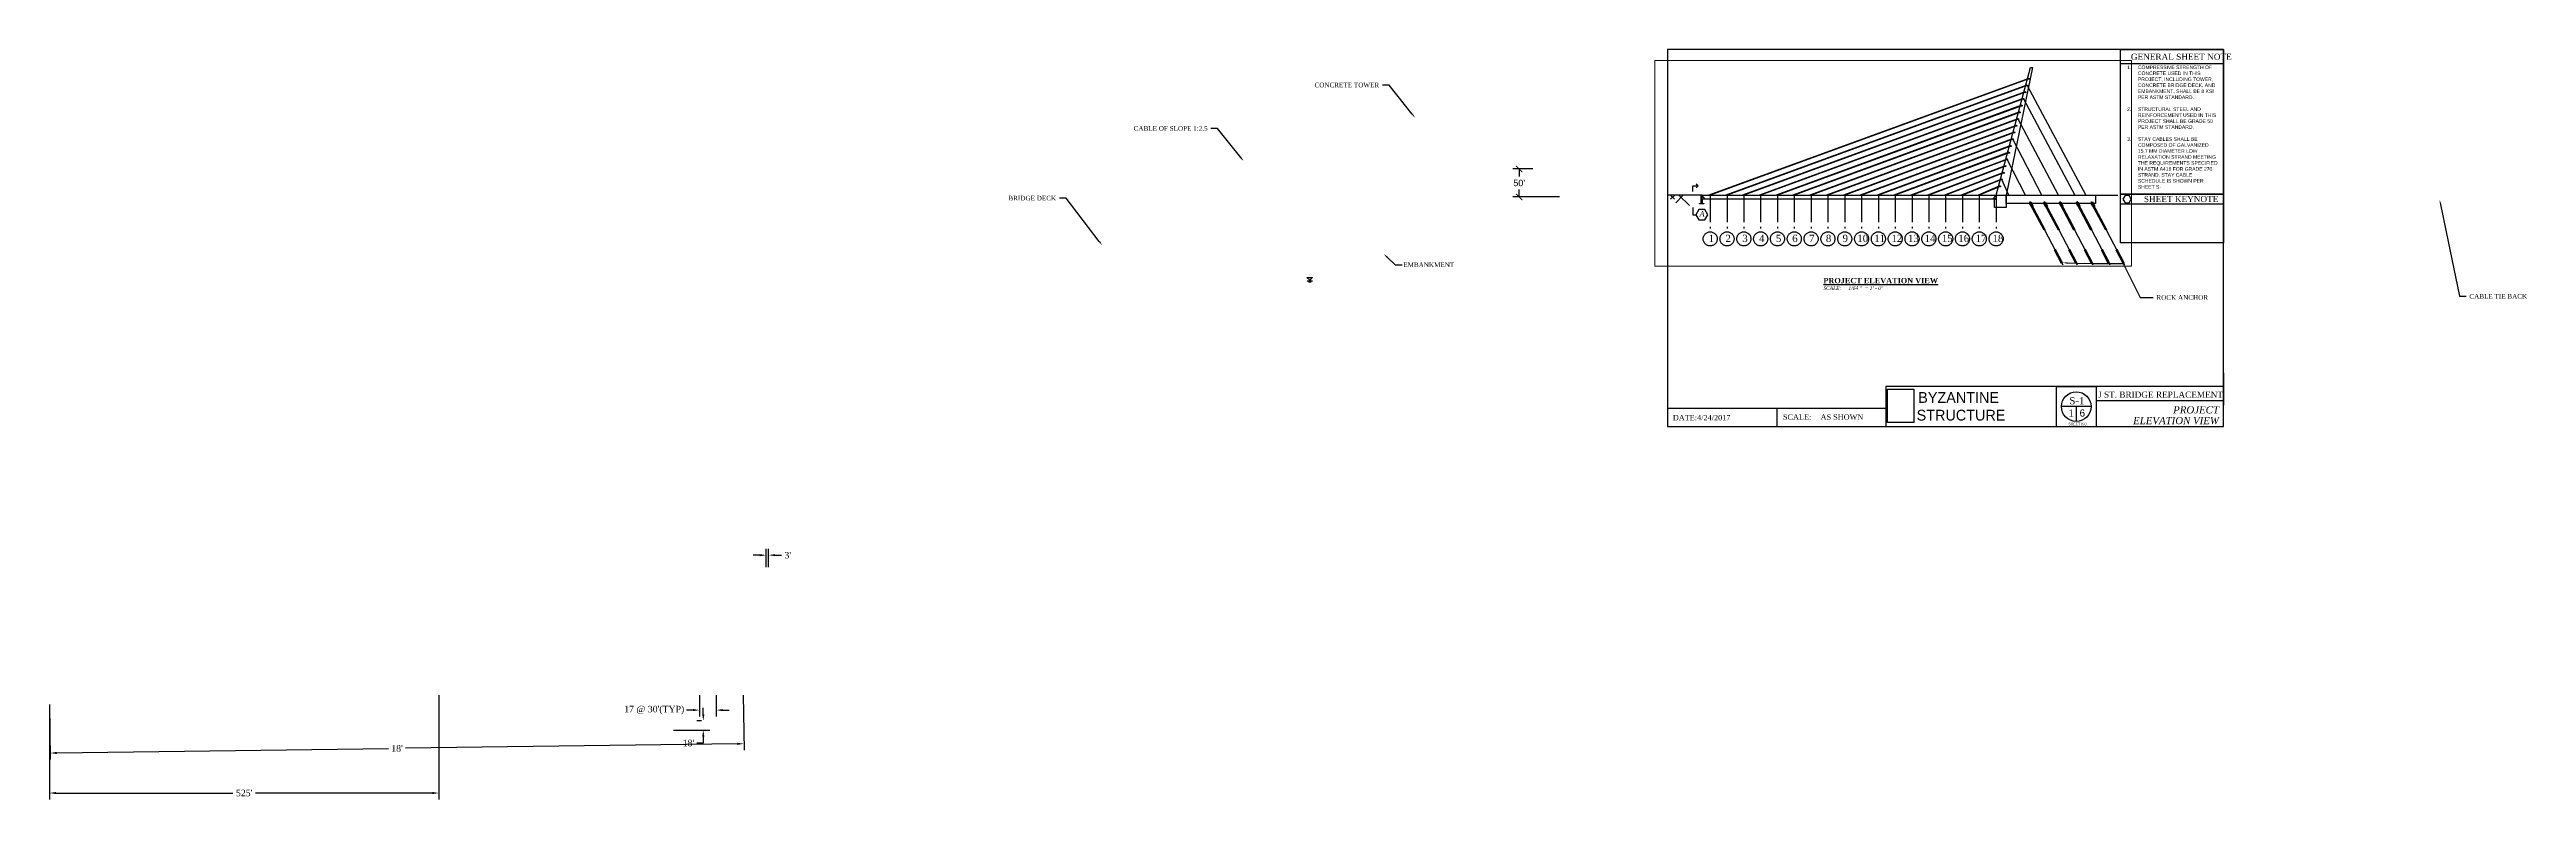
# Paper-space layout 'S-1Elevation Dwg' of a CAD drawing. Header units: feet. Extents: x -45.1 to 23.9, y -10.4 to 10.5.
# The model-space entities are those that its viewports show. They can reach past a viewport. Long polylines and large blocks are cut down to what shows.
import ezdxf
from ezdxf import colors
from ezdxf.entities.mleader import LeaderData, LeaderLine
from ezdxf.enums import TextEntityAlignment as Align
from ezdxf.math import Vec2, Vec3

# ---------------------------------------------------------------- set-up
doc = ezdxf.new("R2010")
doc.units = ezdxf.units.FT
doc.header["$MEASUREMENT"] = 0
doc.header["$XCLIPFRAME"] = 0
doc.linetypes.add('ACAD_ISO03W100', pattern=[30, 12, -18])
doc.linetypes.add('CENTER2', pattern=[1.125, 0.75, -0.125, 0.125, -0.125])
doc.styles.add('Annotative', font='arial.ttf')
doc.styles.add('Bridge 122L', font='times.ttf')
doc.styles.get("Standard").update_dxf_attribs({"font": 'times.ttf'})
doc.styles.add('style1', font='timesi.ttf')
doc.dimstyles.new('Bridge 122L', dxfattribs={"dimtxt": 0.18, "dimasz": 0.18, "dimexe": 0.18, "dimexo": 0.0625, "dimgap": 0.09, "dimtad": 0, "dimtih": 1, "dimtoh": 1, "dimdec": 0, "dimzin": 0, "dimdsep": 46, "dimlunit": 3, "dimtxsty": 'Annotative', "dimblk": 'ARCHTICK', "dimcen": 0.09, "dimadec": 1, "dimazin": 0, "dimtfac": 1, "dimtdec": 0, "dimtofl": 0, "dimtmove": 0, "dimatfit": 3, "dimfxl": 1, "dimtolj": 1, "dimtzin": 0, "dimarcsym": 0})
doc.dimstyles.get("Standard").update_dxf_attribs({"dimtxt": 0.18, "dimasz": 0.18, "dimexe": 0.18, "dimexo": 0.0625, "dimgap": 0.09, "dimtad": 0, "dimtih": 1, "dimtoh": 1, "dimdec": 4, "dimzin": 0, "dimdsep": 46, "dimtxsty": 'Standard', "dimcen": 0.09, "dimadec": 0, "dimazin": 0, "dimtfac": 1, "dimtdec": 4, "dimtofl": 0, "dimtmove": 0, "dimatfit": 3, "dimfxl": 1, "dimtolj": 1, "dimtzin": 0, "dimarcsym": 0})
picture_1 = doc.add_image_def('image1.jpg', size_in_pixel=(215, 288))

# ---------------------------------------------------------------- blocks, each defined once
blk = doc.blocks.new('*D3')
at = {"color": 0, "lineweight": -2, "transparency": 16777216}
for p, q in [((-26.98, -7.488), (-26.98, -8.086)), ((-26.511, -7.488), (-26.511, -8.086)), ((-27.16, -7.906), (-27.34, -7.906)), ((-26.331, -7.906), (-26.151, -7.906))]:
    blk.add_line(p, q, dxfattribs=at)
at = {"color": 0, "transparency": 16777216}
for points in [[(-27.16, -7.876), (-27.16, -7.936), (-26.98, -7.906)], [(-26.331, -7.876), (-26.331, -7.936), (-26.511, -7.906)]]:
    blk.add_solid(points, dxfattribs=at)
at = {"layer": 'Defpoints', "color": 0, "transparency": 16777216}
for p in [(-26.98, -7.425), (-26.511, -7.425), (-26.98, -7.906)]:
    blk.add_point(p, dxfattribs=at)
at = {"color": 0, "transparency": 16777216, "insert": (-28.241, -7.906), "char_height": 0.18, "attachment_point": 5}
blk.add_mtext("\\A1;17 @ 30'(TYP)", dxfattribs=at)
blk = doc.blocks.new('*D4')
at = {"color": 0, "lineweight": -2, "transparency": 16777216}
for p, q in [((-34.245, -7.488), (-34.245, -10.399)), ((-45.095, -7.747), (-45.095, -10.399)), ((-44.915, -10.219), (-39.983, -10.219)), ((-34.425, -10.219), (-39.357, -10.219))]:
    blk.add_line(p, q, dxfattribs=at)
at = {"color": 0, "transparency": 16777216}
for points in [[(-44.915, -10.189), (-44.915, -10.249), (-45.095, -10.219)], [(-34.425, -10.189), (-34.425, -10.249), (-34.245, -10.219)]]:
    blk.add_solid(points, dxfattribs=at)
at = {"layer": 'Defpoints', "color": 0, "transparency": 16777216}
for p in [(-34.245, -7.425), (-45.095, -7.685), (-45.095, -10.219)]:
    blk.add_point(p, dxfattribs=at)
at = {"color": 0, "transparency": 16777216, "insert": (-39.67, -10.219), "char_height": 0.18, "attachment_point": 5}
blk.add_mtext("\\A1;525'", dxfattribs=at)
blk = doc.blocks.new('_ArchTick')
at = {"color": 0, "linetype": 'ByBlock', "const_width": 0.15}
blk.add_lwpolyline([(-0.5, -0.5), (0.5, 0.5)], dxfattribs=at)
blk = doc.blocks.new('*D5')
at = {"color": 0, "linetype": 'Continuous', "lineweight": -2, "transparency": 16777216}
for p, q in [((-3.755, 7.184), (-4.313, 7.184)), ((-4.133, 7.184), (-4.133, 6.975)), ((-3.008, 6.403), (-4.313, 6.403)), ((-4.133, 6.403), (-4.133, 6.611))]:
    blk.add_line(p, q, dxfattribs=at)
at = {"layer": 'Defpoints', "color": 0, "transparency": 16777216}
for p in [(-3.692, 7.184), (-4.133, 6.403), (-2.945, 6.403)]:
    blk.add_point(p, dxfattribs=at)
at = {"color": 0, "lineweight": -2, "transparency": 16777216, "xscale": 0.18, "yscale": 0.18, "zscale": 0.18}
for p, rotation in [((-4.133, 7.184), 90), ((-4.133, 6.403), 270)]:
    blk.add_blockref('_ArchTick', p, dxfattribs=dict(at, rotation=rotation))
at = {"color": 0, "transparency": 16777216, "insert": (-4.133, 6.793), "char_height": 0.18, "attachment_point": 5, "style": 'Annotative'}
blk.add_mtext("\\A1;50'", dxfattribs=at)
blk = doc.blocks.new('*D6')
at = {"color": 0, "lineweight": -2, "transparency": 16777216}
for p, q in [((-26.92, -8.206), (-27.054, -8.206)), ((-26.874, -8.026), (-26.874, -7.846)), ((-27.703, -8.464), (-26.694, -8.464)), ((-26.874, -8.824), (-27.054, -8.824)), ((-26.874, -8.644), (-26.874, -8.824))]:
    blk.add_line(p, q, dxfattribs=at)
at = {"color": 0, "transparency": 16777216}
for points in [[(-26.904, -8.026), (-26.844, -8.026), (-26.874, -8.206)], [(-26.904, -8.644), (-26.844, -8.644), (-26.874, -8.464)]]:
    blk.add_solid(points, dxfattribs=at)
at = {"layer": 'Defpoints', "color": 0, "transparency": 16777216}
for p in [(-26.857, -8.206), (-27.765, -8.464), (-26.874, -8.464)]:
    blk.add_point(p, dxfattribs=at)
at = {"color": 0, "transparency": 16777216, "insert": (-27.288, -8.824), "char_height": 0.18, "attachment_point": 5}
blk.add_mtext("\\A1;18'", dxfattribs=at)
blk = doc.blocks.new('*D8')
at = {"color": 0, "lineweight": -2, "transparency": 16777216}
for p, q in [((-25.76, -7.489), (-25.739, -9.025)), ((-45.094, -7.747), (-45.074, -9.284)), ((-25.922, -8.847), (-35.175, -8.971)), ((-44.896, -9.101), (-35.643, -8.977))]:
    blk.add_line(p, q, dxfattribs=at)
at = {"color": 0, "transparency": 16777216}
for points in [[(-25.922, -8.817), (-25.921, -8.877), (-25.742, -8.845)], [(-44.896, -9.071), (-44.896, -9.131), (-45.076, -9.104)]]:
    blk.add_solid(points, dxfattribs=at)
at = {"layer": 'Defpoints', "color": 0, "transparency": 16777216}
for p in [(-25.761, -7.426), (-45.095, -7.685), (-25.742, -8.845)]:
    blk.add_point(p, dxfattribs=at)
at = {"color": 0, "transparency": 16777216, "insert": (-35.409, -8.974), "char_height": 0.18, "attachment_point": 5}
blk.add_mtext("\\A1;18'", dxfattribs=at)
blk = doc.blocks.new('*D11')
at = {"color": 0, "lineweight": -2, "transparency": 16777216}
for p, q in [((-25.12, -3.921), (-25.12, -3.406)), ((-25.052, -3.921), (-25.052, -3.406)), ((-25.3, -3.586), (-25.48, -3.586)), ((-24.872, -3.586), (-24.692, -3.586))]:
    blk.add_line(p, q, dxfattribs=at)
at = {"color": 0, "transparency": 16777216}
for points in [[(-25.3, -3.556), (-25.3, -3.616), (-25.12, -3.586)], [(-24.872, -3.556), (-24.872, -3.616), (-25.052, -3.586)]]:
    blk.add_solid(points, dxfattribs=at)
at = {"layer": 'Defpoints', "color": 0, "transparency": 16777216}
for p in [(-25.12, -3.984), (-25.052, -3.586), (-25.052, -3.984)]:
    blk.add_point(p, dxfattribs=at)
at = {"color": 0, "transparency": 16777216, "insert": (-24.519, -3.586), "char_height": 0.18, "attachment_point": 5}
blk.add_mtext("\\A1;3'", dxfattribs=at)
blk = doc.blocks.new('Sheet Number')
for p, q in [((11.806, 0.557), (10.98, 0.557)), ((11.393, 0.557), (11.393, 0.144))]:
    blk.add_line(p, q)
blk.add_circle((11.393, 0.557), 0.413)
for tag, p in [('S-1', (11.411, 0.721)), ('1', (11.251, 0.38))]:
    blk.add_attdef(tag, text='', height=0.2).set_placement(p, align=Align.MIDDLE)
at = {"style": 'Annotative'}
blk.add_attdef('6', text='', height=0.2, dxfattribs=at).set_placement((11.563, 0.379), align=Align.MIDDLE)

msp = doc.modelspace()

# ---------------------------------------------------------------- linework, layer by layer
for p, q in [((597035, 591840), (597768, 594576)), ((597816, 594576), (597251, 591840)), ((597768, 594576), (597816, 594576)), ((597734, 594345), (590887, 591840)), ((597738, 594336), (590915, 591840)), ((597695, 594201), (591247, 591840)), ((597700, 594192), (591275, 591840)), ((597656, 594057), (591607, 591840)), ((597661, 594048), (591635, 591840)), ((597618, 593913), (591967, 591840)), ((597623, 593904), (591995, 591840)), ((597623, 593904), (598720, 591840)), ((597700, 594192), (598955, 591840)), ((597579, 593769), (592327, 591840)), ((597584, 593760), (592355, 591840)), ((597541, 593625), (592687, 591840)), ((597545, 593616), (592715, 591840)), ((597502, 593481), (593047, 591840)), ((597507, 593472), (593075, 591840)), ((597464, 593337), (593407, 591840)), ((597470, 593329), (593435, 591840)), ((598368, 591840), (597507, 593472)), ((597425, 593193), (593767, 591840)), ((597432, 593185), (593795, 591840)), ((597387, 593049), (594127, 591840)), ((597391, 593040), (594155, 591840)), ((597348, 592905), (594488, 591840)), ((597353, 592896), (594515, 591840)), ((598015, 591840), (597391, 593040)), ((597309, 592761), (594848, 591840)), ((597314, 592752), (594875, 591840)), ((597271, 592617), (595208, 591840)), ((597275, 592608), (595235, 591840)), ((597232, 592473), (595568, 591840)), ((597237, 592464), (595595, 591840)), ((597194, 592329), (595928, 591840)), ((597198, 592320), (595955, 591840)), ((597662, 591840), (597275, 592608)), ((590735, 591840), (590005, 591840)), ((590149, 591839), (590064, 591754)), ((590070, 591839), (590149, 591760)), ((590329, 591839), (590180, 591676)), ((590251, 591839), (590470, 591624)), ((590733, 591840), (590715, 591840)), ((590735, 591840), (599639, 591840)), ((590735, 591840), (590735, 591762)), ((590735, 591840), (599596, 591840)), ((590735, 591762), (597035, 591762)), ((597155, 592185), (596289, 591840)), ((597160, 592176), (596315, 591840)), ((597116, 592041), (596650, 591840)), ((597121, 592032), (596675, 591840)), ((597035, 591762), (597000, 591762)), ((597000, 591760), (597000, 591753)), ((597035, 591762), (597035, 591840)), ((597035, 591840), (597755, 591840)), ((597035, 591840), (597251, 591840)), ((597035, 591840), (597251, 591840)), ((597310, 591840), (597160, 592176)), ((597251, 591667), (597252, 591840)), ((599161, 591840), (599161, 591667)), ((599161, 591667), (597251, 591667)), ((597803, 591667), (597743, 591667)), ((597773, 591667), (597743, 591667)), ((597769, 591692), (597745, 591680)), ((597762, 591689), (597745, 591680)), ((597781, 591611), (597745, 591680)), ((597771, 591697), (597750, 591686)), ((597750, 591686), (597751, 591683)), ((597757, 591697), (598464, 590354)), ((597757, 591697), (597762, 591689)), ((597779, 591698), (597762, 591689)), ((597788, 591667), (597765, 591654)), ((597765, 591654), (597908, 591382)), ((598061, 591092), (597765, 591654)), ((597772, 591694), (597771, 591697)), ((597773, 591667), (597803, 591667)), ((597779, 591698), (597825, 591610)), ((598084, 591104), (597788, 591667)), ((598076, 591692), (598052, 591680)), ((598069, 591689), (598052, 591680)), ((598089, 591611), (598052, 591680)), ((598078, 591697), (598058, 591686)), ((598058, 591686), (598059, 591683)), ((598065, 591697), (598771, 590354)), ((598065, 591697), (598069, 591689)), ((598086, 591698), (598069, 591689)), ((598072, 591654), (598215, 591382)), ((598368, 591092), (598072, 591654)), ((598080, 591694), (598078, 591697)), ((598086, 591698), (598133, 591610)), ((598392, 591104), (598095, 591667)), ((598410, 591692), (598386, 591680)), ((598403, 591689), (598386, 591680)), ((598422, 591611), (598386, 591680)), ((598412, 591697), (598391, 591686)), ((598391, 591686), (598392, 591683)), ((598398, 591697), (599105, 590354)), ((598398, 591697), (598403, 591689)), ((598420, 591698), (598403, 591689)), ((598406, 591654), (598549, 591382)), ((598702, 591092), (598406, 591654)), ((598413, 591694), (598412, 591697)), ((598420, 591698), (598466, 591610)), ((598725, 591104), (598429, 591667)), ((598773, 591692), (598748, 591680)), ((598765, 591689), (598748, 591680)), ((598785, 591611), (598748, 591680)), ((598775, 591697), (598754, 591686)), ((598754, 591686), (598755, 591683)), ((598761, 591697), (599467, 590354)), ((598761, 591697), (598765, 591689)), ((598782, 591698), (598765, 591689)), ((598768, 591654), (598911, 591382)), ((599064, 591092), (598768, 591654)), ((598776, 591694), (598775, 591697)), ((598782, 591698), (598829, 591610)), ((599088, 591104), (598792, 591667)), ((599089, 591692), (599065, 591680)), ((599081, 591689), (599065, 591680)), ((599101, 591611), (599065, 591680)), ((599091, 591697), (599070, 591686)), ((599070, 591686), (599071, 591683)), ((599077, 591697), (599784, 590354)), ((599077, 591697), (599081, 591689)), ((599099, 591698), (599081, 591689)), ((599085, 591654), (599228, 591382)), ((599381, 591092), (599085, 591654)), ((599092, 591694), (599091, 591697)), ((599099, 591698), (599145, 591610)), ((599404, 591104), (599108, 591667)), ((598084, 591104), (598061, 591092)), ((598309, 590677), (598286, 590664)), ((598434, 590383), (598286, 590664)), ((598457, 590395), (598309, 590677)), ((598392, 591104), (598368, 591092)), ((598616, 590677), (598593, 590664)), ((598741, 590383), (598593, 590664)), ((598765, 590395), (598616, 590677)), ((598725, 591104), (598702, 591092)), ((598950, 590677), (598927, 590664)), ((599075, 590383), (598927, 590664)), ((599098, 590395), (598950, 590677)), ((599088, 591104), (599064, 591092)), ((599313, 590677), (599289, 590664)), ((599437, 590383), (599289, 590664)), ((599461, 590395), (599313, 590677)), ((599404, 591104), (599381, 591092)), ((599629, 590677), (599606, 590664)), ((599754, 590383), (599606, 590664)), ((599777, 590395), (599629, 590677)), ((598457, 590395), (598434, 590383)), ((598456, 590395), (598435, 590384)), ((598440, 590386), (598445, 590378)), ((598457, 590395), (598445, 590389)), ((598445, 590378), (598456, 590384)), ((598456, 590384), (598451, 590392)), ((598765, 590395), (598741, 590383)), ((598763, 590395), (598742, 590384)), ((598748, 590386), (598752, 590378)), ((598752, 590378), (598763, 590384)), ((598765, 590395), (598753, 590389)), ((598763, 590384), (598759, 590392)), ((599098, 590395), (599075, 590383)), ((599097, 590395), (599076, 590384)), ((599081, 590386), (599086, 590378)), ((599098, 590395), (599086, 590389)), ((599086, 590378), (599097, 590384)), ((599097, 590384), (599092, 590392)), ((599461, 590395), (599437, 590383)), ((599459, 590395), (599438, 590384)), ((599444, 590386), (599448, 590378)), ((599448, 590378), (599459, 590384)), ((599461, 590395), (599449, 590389)), ((599459, 590384), (599455, 590392)), ((599777, 590395), (599754, 590383)), ((599776, 590395), (599755, 590384)), ((599760, 590386), (599765, 590378)), ((599777, 590395), (599765, 590389)), ((599765, 590378), (599776, 590384)), ((599776, 590384), (599771, 590392))]:
    msp.add_line(p, q)
at = {"linetype": 'ACAD_ISO03W100'}
for p, q in [((590799, 591762), (590735, 591840)), ((597035, 591840), (596962, 591762))]:
    msp.add_line(p, q, dxfattribs=at)
for points in [[(590751, 591760), (590735, 591760), (590733, 591760), (590733, 591840), (590715, 591840), (590715, 591753), (590715, 591668)], [(590751, 591668), (590751, 591760)], [(597000, 591760), (597035, 591760), (597037, 591760), (597037, 591840), (597252, 591840), (597251, 591753), (597251, 591580), (597000, 591580), (597000, 591753)], [(590751, 591668), (590781, 591668), (590781, 591656), (590685, 591656), (590685, 591668), (590715, 591668)]]:
    msp.add_lwpolyline(points)
for centre in [(597623, 593904), (597661, 594048), (597700, 594192), (597738, 594336), (597470, 593329), (597507, 593472), (597545, 593616), (597584, 593760), (597353, 592896), (597391, 593040), (597432, 593185), (597198, 592320), (597237, 592464), (597275, 592608), (597314, 592752), (597121, 592032), (597160, 592176)]:
    msp.add_circle(centre, 10.3)
msp.add_point((590735, 591840))

psp = doc.layouts.new('S-1Elevation Dwg')

# ---------------------------------------------------------------- linework, layer by layer
for p, q in [((15.50081116, 10.51559009), (15.50081116, 10.51559009)), ((15.50081116, 10.51559009), (15.50081116, 10.51559009)), ((12.6275998, 10.12900545), (15.50081116, 10.12900545)), ((12.6275998, 6.20796746), (15.50081116, 6.20796746)), ((-10.04662522, 4.06408713), (-9.89086396, 4.06408713)), ((-10.0096132, 4.03815231), (-9.92787597, 4.03815231)), ((15.50081116, 0), (15.50081116, 1.5)), ((15.50081116, 1.5), (15.50081116, 1)), ((10.8380107, 1.11382014), (11.9480107, 1.11382014)), ((15.50081116, 1.11382014), (11.21830952, 1.11382014)), ((11.9480107, 1.11382014), (11.9480107, 0)), ((15.50081116, 0.71382014), (11.9480107, 0.71382014)), ((15.50081116, 1), (15.50081116, 0.6)), ((6.08734221, 0.5), (0, 0.5)), ((0, 0), (6.50081116, 0)), ((3.04367111, 0.5), (3.04367111, 0)), ((11.50081116, 0), (12.10081116, 0))]:
    psp.add_line(p, q)
at = {"linetype": 'CENTER2'}
for p, q in [((0.71107966, 6.55787789), (0.71107966, 6.71005504)), ((0.71107966, 6.71005504), (0.85514921, 6.71005504)), ((0.85514921, 6.71005504), (0.79493558, 6.75998843)), ((0.85514921, 6.71005504), (0.79493558, 6.66012165)), ((1.19092398, 6.44989446), (1.19092398, 5.52012632)), ((1.19092398, 6.44989446), (1.19092398, 5.52012632)), ((1.65967398, 6.44989446), (1.65967398, 5.52012632)), ((2.12842398, 6.44989446), (2.12842398, 5.52012632)), ((2.59717398, 6.44989446), (2.59717398, 5.52012632)), ((3.06592398, 6.44989446), (3.06592398, 5.52012632)), ((3.53467398, 6.44989446), (3.53467398, 5.52012632)), ((4.00342398, 6.44989446), (4.00342398, 5.52012632)), ((4.47217398, 6.44989446), (4.47217398, 5.52012632)), ((4.94092398, 6.44989446), (4.94092398, 5.52012632)), ((5.40967398, 6.44989446), (5.40967398, 5.52012632)), ((5.87842398, 6.44989446), (5.87842398, 5.52012632)), ((6.34717398, 6.44989446), (6.34717398, 5.52012632)), ((6.81592398, 6.44989446), (6.81592398, 5.52012632)), ((7.28467398, 6.44989446), (7.28467398, 5.52012632)), ((7.75342398, 6.44989446), (7.75342398, 5.52012632)), ((8.22217398, 6.44989446), (8.22217398, 5.52012632)), ((8.69092398, 6.44989446), (8.69092398, 5.52012632)), ((9.15967398, 6.44989446), (9.15967398, 5.52012632)), ((0.71107966, 6.1084519), (0.71107966, 5.90689804)), ((0.71107966, 5.90689804), (0.78993327, 5.90689804))]:
    psp.add_line(p, q, dxfattribs=at)
for points in [[(0, 10.51559009), (0, 0), (15.50081116, 0), (15.50081116, 10.51559009)], [(15.50081116, 10.51559009), (15.50081116, 6.47707632), (12.6275998, 6.47707632), (12.6275998, 10.51559009)], [(12.6275998, 5.12846858), (12.6275998, 6.47707632), (15.50081116, 6.47707632), (15.50081116, 5.12846858)], [(12.86974259, 6.24056749), (12.92768765, 6.34093127), (12.86974259, 6.44129506), (12.75385248, 6.44129506), (12.69590742, 6.34093127), (12.75385248, 6.24056749)], [(1.03931462, 5.76291765), (1.12244173, 5.90689804), (1.03931462, 6.05087843), (0.87306038, 6.05087843), (0.78993327, 5.90689804), (0.87306038, 5.76291765)], [(-9.8939029, 4.16017321), (-9.97253315, 4.08123584), (-10.05116341, 4.16017321)]]:
    psp.add_lwpolyline(points, close=True)
for points in [[(11.21830952, 1.11382014), (6.08734221, 1.11382014), (6.08734221, 0)], [(10.8380107, 1.11382014), (10.8380107, 0)]]:
    psp.add_lwpolyline(points)
at = {"linetype": 'ACAD_ISO03W100'}
for centre in [(1.19092398, 5.23494593), (1.65967398, 5.23494593), (2.12842398, 5.23494593), (2.59717398, 5.23494593), (3.06592398, 5.23494593), (3.53467398, 5.23494593), (4.00342398, 5.23494593), (4.47217398, 5.23494593), (4.94092398, 5.23494593), (5.40967398, 5.23494593), (5.87842398, 5.23494593), (6.34717398, 5.23494593), (6.81592398, 5.23494593), (7.28467398, 5.23494593), (7.75342398, 5.23494593), (8.22217398, 5.23494593), (8.69092398, 5.23494593), (9.15967398, 5.23494593)]:
    psp.add_circle(centre, 0.19641206, dxfattribs=at)

# ---------------------------------------------------------------- block references
psp.add_blockref('Sheet Number', (0, 0)).add_auto_attribs({'6': '6', '1': '1', 'S-1': 'S-1'})

# ---------------------------------------------------------------- texts
for s, width, gutter_width, heights, insert, char_height, attachment_point in [('GENERAL SHEET NOTE', 3.0363088888, 1, [0.17379957], (15.72573321, 10.22619155), 0.17, 9), ('\\pi-0.3,l0.4,t0.4;{\\fArial|b0|i0|c0|p34;1.^ICOMPRESSIVE STRENGTH OF CONCRETE USED IN THIS PROJECT, INCLUDING TOWER, CONCRETE BRIDGE DECK, AND EMBANKMENT, SHALL BE 8 KSI PER ASTM STANDARD.\\P\\P2.^ISTRUCTURAL STEEL AND REINFORCEMENT USED IN THIS PROJECT SHALL BE GRADE 50 PER ASTM STANDARD.  \\P\\P3.^ISTAY CABLES SHALL BE COMPOSED OF GALVANIZED 15.7 MM DIAMETER LOW RELAXATION STRAND MEETING THE REQUIREMENTS SPECIFIED IN ASTM A416 FOR GRADE 270 STRAND. STAY CABLE SCHEDULE IS SHOWN PER SHEET S-}', 2.6498062996, 0.75, [0], (12.71238969, 10.06923719), 0.1, 1), ('SHEET KEYNOTE', 2.3396184216, 1, [0.10259937], (15.35374636, 6.25766678), 0.17, 9), ('{\\fTimes New Roman|b1|i0|c0|p18;\\LPROJECT ELEVATION VIEW}', 5.2880208449, 0.75, [0], (4.34554624, 4.14628936), 0.15, 1), ('J ST. BRIDGE REPLACEMENT', 4.2825016445, 1, [0], (15.48297078, 0.80294134), 0.17, 9), ('SHEET NO.', 0.7348315965, 1, [0], (11.1759879, 0.10826661), 0.07, 1)]:
    psp.add_mtext_dynamic_manual_height_columns(s, width=width, gutter_width=gutter_width, heights=heights, dxfattribs=dict(insert=insert, char_height=char_height, attachment_point=attachment_point))
at = {"linetype": 'ACAD_ISO03W100', "lineweight": 100, "insert": (0.89298975, 6.00799708), "char_height": 0.15, "attachment_point": 1, "style": 'style1'}
psp.add_mtext_dynamic_manual_height_columns('A', width=0.2, gutter_width=1, heights=[0], dxfattribs=at)
at = {"linetype": 'ACAD_ISO03W100', "lineweight": 100, "char_height": 0.2, "attachment_point": 1}
for s, insert in [('1', (1.14698668, 5.34945287)), ('1', (1.14698668, 5.34945287)), ('2', (1.61573668, 5.34945287)), ('3', (2.08448668, 5.34945287)), ('4', (2.55323668, 5.34945287)), ('5', (3.02198668, 5.34945287)), ('6', (3.47601651, 5.34945287)), ('7', (3.94721985, 5.34945287)), ('8', (4.41436867, 5.34945287)), ('9', (4.87973162, 5.34945287)), ('10', (5.29081401, 5.34945287)), ('11', (5.76367023, 5.34945287)), ('12', (6.24305971, 5.34945287)), ('13', (6.70428774, 5.34945287)), ('14', (7.16986994, 5.34945287)), ('15', (7.6452456, 5.34945287)), ('16', (8.10569483, 5.34945287)), ('17', (8.59002435, 5.34945287)), ('18', (9.05877435, 5.34945287))]:
    psp.add_mtext_dynamic_manual_height_columns(s, width=0.295575523, gutter_width=1, heights=[0], dxfattribs=dict(at, insert=insert))
at = {"attachment_point": 1, "style": 'Bridge 122L'}
for s, width, insert, char_height in [('\\A1;\\pi-0.3,l0.4,t0.8;{\\fTimes New Roman|b0|i1|c0|p18;SCALE:^I1/64 "  = 1\' - 0"}', 2.8399698891, (4.24432847, 3.91117159), 0.1), ('\\pi-0.45,l0.6,t1.2;SCALE:^IAS SHOWN ', 3.610622666, (3.06784752, 0.34211269), 0.15)]:
    psp.add_mtext_dynamic_manual_height_columns(s, width=width, gutter_width=0.75, heights=[0], dxfattribs=dict(at, insert=insert, char_height=char_height))
at = {"char_height": 0.3, "attachment_point": 1}
for s, insert, width in [('{\\fHarrington|b0|i0|c0|p82;BYZANTINE}', (6.98885562, 0.96158619), 2.788092916), ('{\\fBankGothic Lt BT|b0|i0|c0|p34;STRUCTURE}', (6.94443167, 0.46891569), 2.0704230008)]:
    psp.add_mtext(s, dxfattribs=dict(at, insert=insert, width=width))
at = {"insert": (15.36980985, 0.06233828), "char_height": 0.2, "attachment_point": 9, "line_spacing_factor": 0.9}
psp.add_mtext_dynamic_manual_height_columns('{\\fTimes New Roman|b0|i1|c0|p18;PROJECT\\PELEVATION VIEW}', width=2.9690823123, gutter_width=1, heights=[0], dxfattribs=at)
psp.add_attdef('DATE:4/24/2017', (0.1507606, 0.17396852), '', height=0.15)

# ---------------------------------------------------------------- dimensions: what is measured, and where the dimension line sits
dim = psp.add_linear_dim(base=(-4.13337719, 6.40259634), p1=(-3.69249479, 7.18384634), p2=(-2.94547101, 6.40259634), angle=90, text="50'", dimstyle='Bridge 122L')
dim.commit()
dim.dimension.update_dxf_attribs({"geometry": '*D5', "text_midpoint": (-4.13337719, 6.79322134)})
for base, p1, p2, text, picture, middle in [((-25.0518991, -3.58561712), (-25.11999561, -3.98393476), (-25.0518991, -3.98393476), "3'", '*D11', (-24.5191433, -3.58561712)), ((-45.09499594, -10.2191219), (-34.24516346, -7.42504552), (-45.09499594, -7.68469033), "525'", '*D4', (-39.6700797, -10.2191219)), ((-26.97953846, -7.90566138), (-26.51078846, -7.42504552), (-26.97953846, -7.42504552), "17 @ 30'(TYP)", '*D3', (-28.24076629, -7.90566138))]:
    dim = psp.add_linear_dim(base=base, p1=p1, p2=p2, text=text, dimstyle='Standard', override={"dimlfac": -768})
    dim.commit()
    dim.dimension.update_dxf_attribs({"geometry": picture, "text_midpoint": middle})
dim = psp.add_aligned_dim(p1=(-45.09499594, -7.68469033), p2=(-25.76073448, -7.42620416), distance=-1.41899609, text="18'", dimstyle='Standard', override={"dimlfac": -768})
dim.commit()
dim.dimension.update_dxf_attribs({"geometry": '*D8', "text_midpoint": (-35.40889588, -8.97431653)})
dim = psp.add_linear_dim(base=(-26.87413763, -8.46409506), p1=(-26.85747732, -8.20629552), p2=(-27.76519318, -8.46409506), angle=90, text="18'", dimstyle='Standard', override={"dimlfac": -768})
dim.commit()
dim.dimension.update_dxf_attribs({"geometry": '*D6', "text_midpoint": (-27.28840776, -8.82409506)})

# ---------------------------------------------------------------- pictures from other files: only their frames are drawn
image = psp.add_image(picture_1, insert=(6.12964145, 0.07481458), size_in_units=(0.74652778, 1))
image.set_boundary_path([(-0.1364924, 7.203723), (211.3589665, 275.7695327)])
image.dxf.flags = 15

# ---------------------------------------------------------------- leaders
ml = psp.add_multileader_mtext('Standard')
ml.set_content('CONCRETE TOWER', color=256)
ml.set_leader_properties()
ml.build(insert=Vec2(0, 0))
ml.multileader.update_dxf_attribs({"dogleg_length": 0.36, "arrow_head_size": 0.13})
ctx = ml.context
ctx.base_point, ctx.char_height, ctx.arrow_head_size, ctx.landing_gap_size, ctx.plane_origin = Vec3(-9.86378126, 9.5237312), 0.13, 0.13, 0.09, Vec3(-7.03246698, 8.61011618)
ctx.text_align_type = 2
notes = []
notes.append((ctx, [(0, (1, 1, 0), (-7.75909783, 9.5237312), (-1, 0), 0.18650751, [(0, [(-7.03246698, 8.61011618)], 0, [])])]))
ctx.mtext.insert, ctx.mtext.alignment, ctx.mtext.flow_direction = Vec3(-8.03560534, 9.59018397), 3, 5
ml = psp.add_multileader_mtext('Standard')
ml.set_content('CABLE OF SLOPE 1:2.5', color=256)
ml.set_leader_properties()
ml.build(insert=Vec2(0, 0))
ml.multileader.update_dxf_attribs({"dogleg_length": 0.36, "arrow_head_size": 0.13})
ctx = ml.context
ctx.base_point, ctx.char_height, ctx.arrow_head_size, ctx.landing_gap_size, ctx.plane_origin = Vec3(-14.88091399, 8.31450984), 0.13, 0.13, 0.09, Vec3(-11.81293784, 7.40089482)
ctx.text_align_type = 2
notes.append((ctx, [(0, (1, 1, 0), (-12.53956869, 8.31450984), (-1, 0), 0.18650751, [(0, [(-11.81293784, 7.40089482)], 0, [])])]))
ctx.mtext.insert, ctx.mtext.alignment, ctx.mtext.flow_direction = Vec3(-12.81607621, 8.38096262), 3, 5
ml = psp.add_multileader_mtext('Standard')
ml.set_content('BRIDGE DECK', color=256)
ml.set_leader_properties()
ml.build(insert=Vec2(0, 0))
ml.multileader.update_dxf_attribs({"dogleg_length": 0.36, "arrow_head_size": 0.13})
ctx = ml.context
ctx.base_point, ctx.char_height, ctx.arrow_head_size, ctx.landing_gap_size, ctx.plane_origin = Vec3(-18.41336332, 6.36946931), 0.13, 0.13, 0.09, Vec3(-15.75642082, 5.0578319)
ctx.text_align_type = 2
notes.append((ctx, [(0, (1, 1, 0), (-16.76344557, 6.36946931), (-1, 0), 0.18650751, [(0, [(-15.75642082, 5.0578319)], 0, [])])]))
ctx.mtext.insert, ctx.mtext.alignment, ctx.mtext.flow_direction = Vec3(-17.03995308, 6.43592208), 3, 5
ml = psp.add_multileader_mtext('Standard')
ml.set_content('CABLE TIE BACK', color=256, style='Bridge 122L')
ml.set_leader_properties()
ml.build(insert=Vec2(0, 0))
ml.multileader.update_dxf_attribs({"dogleg_length": 0.36, "arrow_head_size": 0.13})
ctx = ml.context
ctx.base_point, ctx.char_height, ctx.arrow_head_size, ctx.landing_gap_size, ctx.plane_origin = Vec3(22.2607549, 3.63247382), 0.13, 0.13, 0.09, Vec3(23.15872925, 7.13502659)
notes.append((ctx, [(1, (1, 1, 0), (22.07424739, 3.63247382), (1, 0), 0.18650751, [(0, [(21.52307662, 6.32245664)], 0, [])])]))
ctx.mtext.insert, ctx.mtext.flow_direction = Vec3(22.3507549, 3.69892659), 5
ml = psp.add_multileader_mtext('Standard')
ml.set_content('EMBANKMENT', color=256)
ml.set_leader_properties()
ml.build(insert=Vec2(0, 0))
ml.multileader.update_dxf_attribs({"dogleg_length": 0.18650751, "arrow_head_size": 0.13})
ctx = ml.context
ctx.base_point, ctx.char_height, ctx.arrow_head_size, ctx.landing_gap_size, ctx.plane_origin = Vec3(-7.39915303, 4.5108361), 0.13, 0.13, 0.09, Vec3(-6.84145136, 5.05634957)
ctx.text_align_type = 2
notes.append((ctx, [(0, (1, 1, 0), (-7.58566054, 4.5108361), (1, 0), 0.18650751, [(0, [(-7.905962, 4.81305127)], 0, [])])]))
ctx.mtext.insert, ctx.mtext.alignment, ctx.mtext.flow_direction = Vec3(-5.94223162, 4.5768671), 3, 5
ml = psp.add_multileader_mtext('Standard')
ml.set_content('ROCK ANCHOR', color=256)
ml.set_leader_properties()
ml.build(insert=Vec2(0, 0))
ml.multileader.update_dxf_attribs({"dogleg_length": 0.36, "arrow_head_size": 0.13})
ctx = ml.context
ctx.base_point, ctx.char_height, ctx.arrow_head_size, ctx.landing_gap_size, ctx.plane_origin = Vec3(13.5374507, 3.59852919), 0.13, 0.13, 0.09, Vec3(11.01081221, 4.56830256)
notes.append((ctx, [(0, (1, 1, 0), (13.1774507, 3.59852919), (1, 0), 0.36, [(4, [(11.01081221, 4.56830256), (11.38903195, 4.55670771), (11.81488056, 4.55226643), (12.2869525, 4.55226643), (12.6989005, 4.55226643)], 0, [])])]))
ctx.mtext.insert, ctx.mtext.flow_direction = Vec3(13.6274507, 3.66498197), 5
for ctx, leaders in notes:
    for number, flags, end, landing, length, lines in leaders:
        leader = LeaderData()
        leader.index, (leader.has_last_leader_line, leader.has_dogleg_vector, leader.attachment_direction) = number, flags
        leader.last_leader_point, leader.dogleg_vector, leader.dogleg_length = Vec3(end), Vec3(landing), length
        for number, points, colour, breaks in lines:
            line = LeaderLine()
            line.index, line.vertices, line.color, line.breaks = number, Vec3.list(points), colors.encode_raw_color(colour), breaks
            leader.lines.append(line)
        ctx.leaders.append(leader)

# ---------------------------------------------------------------- viewports
at = {"layer": 'Defpoints', "view_target_point": (594234.37649462, 592570.18150759)}
psp.add_viewport(center=(6.29010744, 7.34077159), size=(13.29338491, 5.733153709), view_center_point=(597.23835497, -45.68182545), view_height=4403.0620484963, dxfattribs=at)

doc.saveas('drawing.dxf')
